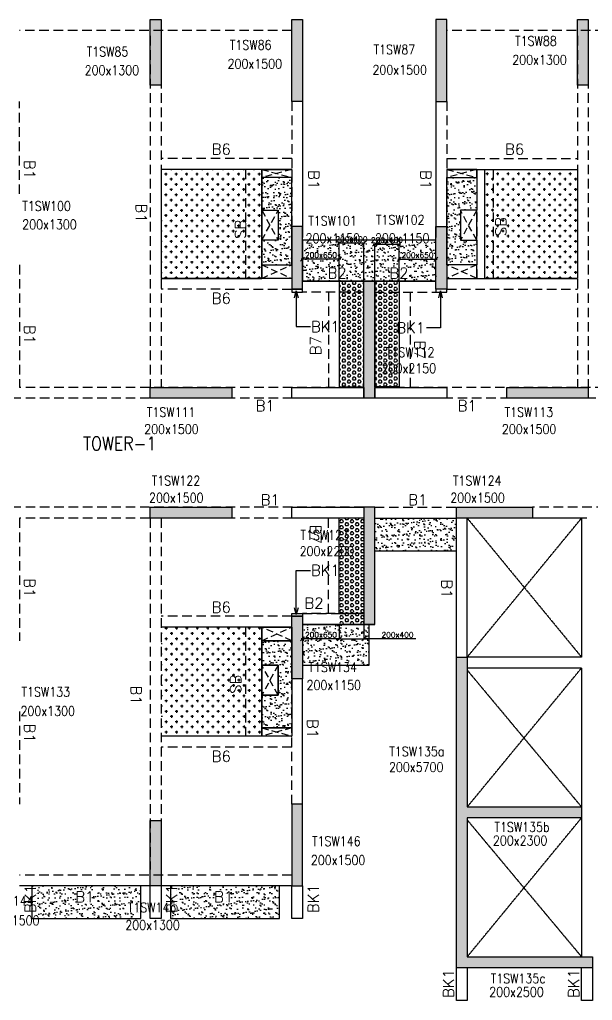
# Model space of a CAD drawing. Header units: millimetres. Extents: x 1078357 to 2594950, y -5122486 to -4636555.
# Drawn here: x 1413651 to 1424176, y -4674810 to -4656810 of the extents above; entities that cross this region are included whole.
import ezdxf

# ---------------------------------------------------------------- set-up
doc = ezdxf.new("R2010")
doc.units = ezdxf.units.MM
doc.header["$PDMODE"] = 35
for name, pattern in [('CONTINOUS', [0]), ('HIDDEN', [0.375, 0.25, -0.125]), ('New Retail block$0$CONTINOUS', [0])]:
    doc.linetypes.add(name, pattern=pattern)
doc.layers.get('0').update_dxf_attribs({"lineweight": 0})
doc.layers.get('Defpoints').update_dxf_attribs({"lineweight": 0})
for name, color, linetype, lineweight in [('A-_ANOTDIMA_D-', 6, 'Continuous', 13), ('COL. NO.', 30, 'Continuous', 25), ('COL. SIZE', 7, 'Continuous', 25), ('DIM', 9, 'Continuous', 25), ('HATCH', 8, 'Continuous', 30)]:
    doc.layers.add(name, color=color, linetype=linetype, lineweight=lineweight)
for name, color, linetype in [('B-200x325', 201, 'HIDDEN'), ('B-200x400', 44, 'HIDDEN'), ('DROP SLAB', 8, 'Continuous'), ('NON STR. RCC WALL', 6, 'Continuous'), ('S-BEAM', 3, 'HIDDEN'), ('S-BEAM NO.', 6, 'Continuous'), ('S-COLUMN', 1, 'Continuous'), ('S-CUTOUT', 8, 'HIDDEN'), ('S-SLAB-PROJECTION', 54, 'New Retail block$0$CONTINOUS'), ('SLAB FOLD', 8, 'Continuous'), ('TEXT', 7, 'Continuous')]:
    doc.layers.add(name, color=color, linetype=linetype)
doc.styles.add('Roman', font='romans')
doc.styles.add('ROMANS', font='romans.shx', dxfattribs={"width": 0.85})
doc.dimstyles.new('HARESH', dxfattribs={"dimtxt": 150, "dimasz": 75, "dimexe": 0, "dimexo": 0, "dimgap": 25, "dimtad": 1, "dimdec": 0, "dimdsep": 46, "dimtxsty": 'Roman', "dimblk": 'OBLIQUE', "dimcen": 225, "dimdle": 25, "dimclrd": 2, "dimclre": 2, "dimclrt": 7, "dimadec": 8, "dimazin": 1, "dimtfac": 1, "dimtdec": 0, "dimtmove": 0, "dimatfit": 0, "dimfxl": 1, "dimlwd": -1, "dimlwe": -1, "dimarcsym": 0})
pattern_1 = [(180.03079016, (-1908740.52, 9380896.72), (-95.1987999, -95.3011726), [47.625, -142.875]), (270.03079016, (-1908764.35, 9380920.52), (95.3011726, -95.1987999), [47.625, -142.875])]
pattern_2 = [(180, (1358376.37, -4474804.687), (-7e-15, -54.992613), [31.75, -63.5]), (300, (1358376.37, -4474804.687), (47.625, 27.496307), [31.75, -63.5]), (240, (1358344.62, -4474804.687), (47.625, -27.496307), [31.75, -63.5])]

# ---------------------------------------------------------------- blocks, each defined once
blk = doc.blocks.new('_Oblique')
at = {"color": 0, "linetype": 'ByBlock', "lineweight": -2}
blk.add_line((-0.5, -0.5), (0.5, 0.5), dxfattribs=at)
blk = doc.blocks.new('*D1173')
at = {"layer": 'Defpoints', "color": 0, "ltscale": 700, "transparency": 16777216}
for p in [(1419526, -4667910, 0), (1419976, -4667910, 0), (1419976, -4668176)]:
    blk.add_point(p, dxfattribs=at)
at = {"layer": 'DIM', "color": 2, "ltscale": 700, "transparency": 16777216}
for p, q in [((1419526, -4667910), (1419526, -4668176)), ((1419976, -4667910), (1419976, -4668176)), ((1419526, -4668176), (1419451, -4668176)), ((1419526, -4668176), (1419976, -4668176)), ((1419526, -4668176), (1419976, -4668176)), ((1419976, -4668176), (1420051, -4668176)), ((1420933, -4668176), (1419976, -4668176))]:
    blk.add_line(p, q, dxfattribs=at)
at = {"layer": 'DIM', "color": 2, "ltscale": 700, "transparency": 16777216, "xscale": 75, "yscale": 75, "zscale": 75}
blk.add_blockref('_Oblique', (1419526, -4668176), dxfattribs=at)
at = {"layer": 'DIM', "color": 2, "ltscale": 700, "transparency": 16777216, "xscale": 75, "yscale": 75, "zscale": 75, "rotation": 180}
blk.add_blockref('_Oblique', (1419976, -4668176), dxfattribs=at)
at = {"layer": 'DIM', "color": 7, "ltscale": 700, "transparency": 16777216, "insert": (1420596, -4668101), "char_height": 150, "attachment_point": 5, "style": 'Roman'}
blk.add_mtext('{\\H0.666667x;200x400}', dxfattribs=at)
blk = doc.blocks.new('*D1174')
at = {"layer": 'Defpoints', "color": 0, "ltscale": 700, "transparency": 16777216}
for p in [(1418851, -4667910, 0), (1419526, -4667910), (1418851, -4668176)]:
    blk.add_point(p, dxfattribs=at)
at = {"layer": 'DIM', "color": 2, "ltscale": 700, "transparency": 16777216}
for p, q in [((1418851, -4667910), (1418851, -4668176)), ((1419526, -4667910), (1419526, -4668176)), ((1419551, -4668176), (1418826, -4668176))]:
    blk.add_line(p, q, dxfattribs=at)
at = {"layer": 'DIM', "color": 2, "ltscale": 700, "transparency": 16777216, "xscale": 75, "yscale": 75, "zscale": 75, "rotation": 180}
blk.add_blockref('_Oblique', (1418851, -4668176), dxfattribs=at)
at = {"layer": 'DIM', "color": 2, "ltscale": 700, "transparency": 16777216, "xscale": 75, "yscale": 75, "zscale": 75}
blk.add_blockref('_Oblique', (1419526, -4668176), dxfattribs=at)
at = {"layer": 'DIM', "color": 7, "ltscale": 700, "transparency": 16777216, "insert": (1419189, -4668101), "char_height": 150, "attachment_point": 5, "style": 'Roman'}
blk.add_mtext('{\\H0.666667x;200x650}', dxfattribs=at)
blk = doc.blocks.new('*D1183')
at = {"layer": 'Defpoints', "color": 0, "ltscale": 700, "transparency": 16777216}
for p in [(1419526, -4660914), (1419526, -4661609, 0), (1419976, -4661609, 0)]:
    blk.add_point(p, dxfattribs=at)
at = {"layer": 'DIM', "color": 2, "ltscale": 700, "transparency": 16777216}
for p, q in [((1420001, -4660914), (1419501, -4660914)), ((1419526, -4661609), (1419526, -4660914)), ((1419976, -4661609), (1419976, -4660914))]:
    blk.add_line(p, q, dxfattribs=at)
at = {"layer": 'DIM', "color": 2, "ltscale": 700, "transparency": 16777216, "xscale": 75, "yscale": 75, "zscale": 75, "rotation": 180}
blk.add_blockref('_Oblique', (1419526, -4660914), dxfattribs=at)
at = {"layer": 'DIM', "color": 2, "ltscale": 700, "transparency": 16777216, "xscale": 75, "yscale": 75, "zscale": 75}
blk.add_blockref('_Oblique', (1419976, -4660914), dxfattribs=at)
at = {"layer": 'DIM', "color": 7, "ltscale": 700, "transparency": 16777216, "insert": (1419751, -4660839), "char_height": 150, "attachment_point": 5, "style": 'Roman'}
blk.add_mtext('{\\H0.666667x;200x400}', dxfattribs=at)
blk = doc.blocks.new('*D1184')
at = {"layer": 'Defpoints', "color": 0, "ltscale": 700, "transparency": 16777216}
for p in [(1418851, -4661207), (1418851, -4661609, 0), (1419526, -4661609, 0)]:
    blk.add_point(p, dxfattribs=at)
at = {"layer": 'DIM', "color": 2, "ltscale": 700, "transparency": 16777216}
for p, q in [((1419551, -4661207), (1418826, -4661207)), ((1418851, -4661609), (1418851, -4661207)), ((1419526, -4661609), (1419526, -4661207))]:
    blk.add_line(p, q, dxfattribs=at)
at = {"layer": 'DIM', "color": 2, "ltscale": 700, "transparency": 16777216, "xscale": 75, "yscale": 75, "zscale": 75, "rotation": 180}
blk.add_blockref('_Oblique', (1418851, -4661207), dxfattribs=at)
at = {"layer": 'DIM', "color": 2, "ltscale": 700, "transparency": 16777216, "xscale": 75, "yscale": 75, "zscale": 75}
blk.add_blockref('_Oblique', (1419526, -4661207), dxfattribs=at)
at = {"layer": 'DIM', "color": 7, "ltscale": 700, "transparency": 16777216, "insert": (1419189, -4661132), "char_height": 150, "attachment_point": 5, "style": 'Roman'}
blk.add_mtext('{\\H0.666667x;200x650}', dxfattribs=at)
blk = doc.blocks.new('*D1185')
at = {"layer": 'Defpoints', "color": 0, "ltscale": 700, "transparency": 16777216}
for p in [(1420626, -4660932), (1420176, -4661609, 0), (1420626, -4661609, 0)]:
    blk.add_point(p, dxfattribs=at)
at = {"layer": 'DIM', "color": 2, "ltscale": 700, "transparency": 16777216}
for p, q in [((1420151, -4660932), (1420651, -4660932)), ((1420176, -4661609), (1420176, -4660932)), ((1420626, -4661609), (1420626, -4660932))]:
    blk.add_line(p, q, dxfattribs=at)
at = {"layer": 'DIM', "color": 2, "ltscale": 700, "transparency": 16777216, "xscale": 75, "yscale": 75, "zscale": 75, "rotation": 180}
blk.add_blockref('_Oblique', (1420176, -4660932), dxfattribs=at)
at = {"layer": 'DIM', "color": 2, "ltscale": 700, "transparency": 16777216, "xscale": 75, "yscale": 75, "zscale": 75}
blk.add_blockref('_Oblique', (1420626, -4660932), dxfattribs=at)
at = {"layer": 'DIM', "color": 7, "ltscale": 700, "transparency": 16777216, "insert": (1420401, -4660857), "char_height": 150, "attachment_point": 5, "style": 'Roman'}
blk.add_mtext('{\\H0.666667x;200x400}', dxfattribs=at)
blk = doc.blocks.new('*D1186')
at = {"layer": 'Defpoints', "color": 0, "ltscale": 700, "transparency": 16777216}
for p in [(1421301, -4661209), (1420626, -4661609, 0), (1421301, -4661609, 0)]:
    blk.add_point(p, dxfattribs=at)
at = {"layer": 'DIM', "color": 2, "ltscale": 700, "transparency": 16777216}
for p, q in [((1420601, -4661209), (1421326, -4661209)), ((1420626, -4661609), (1420626, -4661209)), ((1421301, -4661609), (1421301, -4661209))]:
    blk.add_line(p, q, dxfattribs=at)
at = {"layer": 'DIM', "color": 2, "ltscale": 700, "transparency": 16777216, "xscale": 75, "yscale": 75, "zscale": 75, "rotation": 180}
blk.add_blockref('_Oblique', (1420626, -4661209), dxfattribs=at)
at = {"layer": 'DIM', "color": 2, "ltscale": 700, "transparency": 16777216, "xscale": 75, "yscale": 75, "zscale": 75}
blk.add_blockref('_Oblique', (1421301, -4661209), dxfattribs=at)
at = {"layer": 'DIM', "color": 7, "ltscale": 700, "transparency": 16777216, "insert": (1420964, -4661134), "char_height": 150, "attachment_point": 5, "style": 'Roman'}
blk.add_mtext('{\\H0.666667x;200x650}', dxfattribs=at)
blk = doc.blocks.new('G$CD63B60BD')
at = {"layer": 'COL. NO.', "linetype": 'Continuous', "style": 'ROMANS', "width": 0.85}
for s, p in [('T1SW86', (61839, 15347, -320)), ('T1SW88', (67080, 15420, -320)), ('T1SW85', (59208, 15224, -320)), ('T1SW87', (64479, 15264, -320)), ('T1SW100', (58025, 12391, -320)), ('T1SW101', (63279, 12120, -320)), ('T1SW102', (64523, 12138, -320)), ('T1SW112', (64706, 9707, -320)), ('T1SW111', (60314, 8609, -320)), ('T1SW113', (66886, 8609, -320)), ('T1SW122', (60403, 7351, -320)), ('T1SW124', (65938, 7351, -320)), ('T1SW123', (63135, 6352, -320)), ('T1SW134', (63281, 3927, -320)), ('T1SW133', (58011, 3475, -320)), ('T1SW135a', (64768, 2381, -641)), ('T1SW135b', (66699, 993, -320)), ('T1SW146', (63348, 733, -320)), ('T1SW144', (57341, -360, -320)), ('T1SW145', (59962, -482, -320)), ('T1SW135c', (66632, -1785, -320))]:
    blk.add_text(s, height=175, dxfattribs=at).set_placement(p)
at = {"layer": 'COL. SIZE', "linetype": 'Continuous', "style": 'ROMANS', "width": 0.85}
for s, p in [('200x1500', (61797, 15001, -320)), ('200x1300', (67028, 15074, -320)), ('200x1300', (59171, 14883, -320)), ('200x1500', (64459, 14890, -320)), ('200x1300', (58024, 12054, -320)), ('200x1150', (63230, 11799, -320)), ('200x1150', (64505, 11799, -320)), ('200x2150', (64628, 9413, -320)), ('200x1500', (60265, 8296, -320)), ('200x1500', (66837, 8296, -320)), ('200x1500', (60354, 7037, -320)), ('200x1500', (65889, 7037, -320)), ('200x2200', (63121, 6056, -320)), ('200x1150', (63248, 3599, -320)), ('200x1300', (57992, 3123, -320)), ('200x5700', (64762, 2093, -641)), ('200x2300', (66672, 745, -320)), ('200x1500', (63327, 388, -320)), ('200x1500', (57340, -720, -320)), ('200x1300', (59918, -804, -320)), ('200x2500', (66605, -2033, -320))]:
    blk.add_text(s, height=175, dxfattribs=at).set_placement(p)

msp = doc.modelspace()

# ---------------------------------------------------------------- hatches: boundary and pattern name
at = {"layer": 'DROP SLAB'}
h = msp.add_hatch(dxfattribs=at)
h.set_pattern_fill('CROSS', color=8, scale=15, angle=0.03079)
h.set_pattern_definition(pattern_1)
h.paths.add_polyline_path([(1418100.9, -4659559.9), (1416251.2, -4659560.1), (1416251.2, -4661559.9), (1418100.9, -4661559.8)])
h = msp.add_hatch(dxfattribs=at)
h.set_pattern_fill('CROSS', color=8, scale=15, angle=179.96921)
h.set_pattern_definition(pattern_1)
h.paths.add_polyline_path([(1422201.2, -4659560), (1423901.2, -4659560), (1423901.2, -4661559.8), (1422201.2, -4661559.8)])
h = msp.add_hatch(dxfattribs=at)
h.set_pattern_fill('CROSS', color=8, scale=15, angle=0.03079)
h.set_pattern_definition([(180.03079016, (-4103189.95, 18748935.09), (-95.19879988, -95.3011726), [47.625, -142.875]), (270.03079016, (-4103213.78, 18748958.89), (95.3011726, -95.19879988), [47.625, -142.875])])
h.paths.add_polyline_path([(1418101.6, -4667959.8), (1416251.2, -4667959.7), (1416251.2, -4669959.5), (1418101.6, -4669959.6)])
at = {"layer": 'HATCH'}
h = msp.add_hatch(dxfattribs=at)
h.set_pattern_fill('AR-SAND', color=8, scale=3, angle=0.02985)
h.set_pattern_definition([(37.47015413, (-3613382.39, 18698798.93), (-4.72361136, 146.8264517), [0, -115.824, 0, -129.54, 0, -123.825]), (7.4701541, (-3613382.39, 18698798.93), (134.9689868, 214.9772528), [0, -62.484, 0, -104.394, 0, -40.005]), (327.4701541, (-3613476.11, 18698798.98), (237.2979035, 0.3075449), [0, -38.1, 0, -137.16, 0, -179.07]), (317.4701541, (-3613476.11, 18698798.98), (229.1017424, 66.759465), [0, -19.05, 0, -89.916, 0, -102.87])])
h.paths.add_polyline_path([(1418650.6, -4659709.7), (1418100.6, -4659709.7), (1418100.6, -4660309.7), (1418400.6, -4660309.7), (1418400.6, -4660859.7), (1418100.6, -4660859.6), (1418100.6, -4661309.7), (1418650.6, -4661309.7)])
h = msp.add_hatch(dxfattribs=at)
h.set_pattern_fill('AR-SAND', color=8, scale=3, angle=179.97015)
h.set_pattern_definition([(37.47015413, (-3613381.62, 18698798.86), (-4.72361136, 146.8264517), [0, -115.824, 0, -129.54, 0, -123.825]), (7.4701541, (-3613381.62, 18698798.86), (134.9689868, 214.9772528), [0, -62.484, 0, -104.394, 0, -40.005]), (327.4701541, (-3613475.34, 18698798.9), (237.2979035, 0.3075449), [0, -38.1, 0, -137.16, 0, -179.07]), (317.4701541, (-3613475.34, 18698798.9), (229.1017424, 66.759465), [0, -19.05, 0, -89.916, 0, -102.87])])
h.paths.add_polyline_path([(1421501.3, -4659709.8), (1422051.3, -4659709.8), (1422051.3, -4660309.8), (1421751.4, -4660309.8), (1421751.4, -4660859.8), (1422051.3, -4660859.7), (1422051.3, -4661309.8), (1421501.4, -4661309.8)])
h = msp.add_hatch(dxfattribs=at)
h.set_pattern_fill('AR-SAND', color=8, scale=3, angle=179.97015)
h.set_pattern_definition([(37.4701541, (-2629056.73, 14014779.75), (-4.72361136, 146.8264517), [0, -115.824, 0, -129.54, 0, -123.825]), (7.4701541, (-2629056.73, 14014779.75), (134.9689868, 214.9772528), [0, -62.484, 0, -104.394, 0, -40.005]), (327.4701541, (-2629150.46, 14014779.8), (237.2979035, 0.3075449), [0, -38.1, 0, -137.16, 0, -179.07]), (317.4701541, (-2629150.46, 14014779.8), (229.1017424, 66.759465), [0, -19.05, 0, -89.916, 0, -102.87])])
h.paths.add_polyline_path([(1421301.5, -4660859.6), (1418851.5, -4660859.6), (1418851.5, -4661609.7), (1421301.5, -4661609.7)])
h = msp.add_hatch(dxfattribs=at)
h.set_pattern_fill('AR-SAND', color=8, scale=3, angle=179.97015)
h.set_pattern_definition([(37.4701541, (-2629056.78, 14014779.75), (-4.72361136, 146.8264517), [0, -115.824, 0, -129.54, 0, -123.825]), (7.4701541, (-2629056.78, 14014779.75), (134.9689868, 214.9772528), [0, -62.484, 0, -104.394, 0, -40.005]), (327.4701541, (-2629150.5, 14014779.8), (237.2979035, 0.3075449), [0, -38.1, 0, -137.16, 0, -179.07]), (317.4701541, (-2629150.5, 14014779.8), (229.1017424, 66.759465), [0, -19.05, 0, -89.916, 0, -102.87])])
h.paths.add_polyline_path([(1421301.5, -4661009.7), (1418851.5, -4661009.7), (1418851.5, -4661609.7), (1421301.5, -4661609.7)])
at = {"layer": 'HATCH', "ltscale": 1000}
h = msp.add_hatch(dxfattribs=at)
h.set_pattern_fill('HEX', color=8, scale=10, angle=180)
h.set_pattern_definition(pattern_2)
h.paths.add_polyline_path([(1419976.4, -4663549.1), (1419526.4, -4663549.1), (1419526.4, -4661609.7), (1419976.4, -4661609.7)])
h = msp.add_hatch(dxfattribs=at)
h.set_pattern_fill('HEX', color=8, scale=10, angle=180)
h.set_pattern_definition(pattern_2)
h.paths.add_polyline_path([(1420176.7, -4663549.1), (1420626.7, -4663549.1), (1420626.7, -4661609.7), (1420176.7, -4661609.7)])
h = msp.add_hatch(dxfattribs=at)
h.set_pattern_fill('HEX', color=8, scale=10, angle=180)
h.set_pattern_definition([(180, (261151.654, 209214.5), (-7e-15, -54.99261315), [31.75, -63.5]), (300, (261151.654, 209214.5), (47.625, 27.4963066), [31.75, -63.5]), (240, (261119.904, 209214.5), (47.625, -27.4963066), [31.75, -63.5])])
h.paths.add_polyline_path([(1419976.4, -4667909.7), (1419526.4, -4667909.7), (1419526.4, -4665959.8), (1419976.4, -4665959.8)])
at = {"layer": 'HATCH'}
h = msp.add_hatch(dxfattribs=at)
h.set_pattern_fill('AR-SAND', color=8, scale=3, angle=179.97015)
h.set_pattern_definition([(37.4701541, (-2622006.77, 14016729.65), (-4.72361136, 146.8264517), [0, -115.824, 0, -129.54, 0, -123.825]), (7.4701541, (-2622006.77, 14016729.65), (134.9689868, 214.9772528), [0, -62.484, 0, -104.394, 0, -40.005]), (327.4701541, (-2622100.5, 14016729.7), (237.2979035, 0.3075449), [0, -38.1, 0, -137.16, 0, -179.07]), (317.4701541, (-2622100.5, 14016729.7), (229.1017424, 66.759465), [0, -19.05, 0, -89.916, 0, -102.87])])
h.paths.add_polyline_path([(1421676.5, -4665959.6), (1420176.5, -4665959.6), (1420176.5, -4666559.8), (1421676.5, -4666559.8)])
h = msp.add_hatch(dxfattribs=at)
h.set_pattern_fill('AR-SAND', color=8, scale=3, angle=179.97015)
h.set_pattern_definition([(37.4701541, (-2634356.74, 14014779.73), (-4.72361136, 146.8264517), [0, -115.824, 0, -129.54, 0, -123.825]), (7.4701541, (-2634356.74, 14014779.73), (134.9689868, 214.9772528), [0, -62.484, 0, -104.394, 0, -40.005]), (327.4701541, (-2634450.47, 14014779.78), (237.2979035, 0.3075449), [0, -38.1, 0, -137.16, 0, -179.07]), (317.4701541, (-2634450.47, 14014779.78), (229.1017424, 66.759465), [0, -19.05, 0, -89.916, 0, -102.87])])
h.paths.add_polyline_path([(1420076.2, -4667909.7), (1418851.5, -4667909.7), (1418851.5, -4668659.6), (1420076.2, -4668659.6)])
h = msp.add_hatch(dxfattribs=at)
h.set_pattern_fill('AR-SAND', color=8, scale=3, angle=359.97015)
h.set_pattern_definition([(37.47015413, (-3603731.6, 18698798.88), (-4.72361136, 146.8264517), [0, -115.824, 0, -129.54, 0, -123.825]), (7.4701541, (-3603731.6, 18698798.88), (134.9689868, 214.9772528), [0, -62.484, 0, -104.394, 0, -40.005]), (327.4701541, (-3603825.33, 18698798.93), (237.2979035, 0.3075449), [0, -38.1, 0, -137.16, 0, -179.07]), (317.4701541, (-3603825.33, 18698798.93), (229.1017424, 66.759465), [0, -19.05, 0, -89.916, 0, -102.87])])
h.paths.add_polyline_path([(1418651.6, -4669809.7), (1418101.6, -4669809.7), (1418101.6, -4669209.7), (1418401.5, -4669209.7), (1418401.5, -4668659.7), (1418101.6, -4668659.8), (1418101.6, -4668209.7), (1418651.5, -4668209.7)])
h = msp.add_hatch(dxfattribs=at)
h.set_pattern_fill('AR-SAND', color=8, scale=3, angle=179.97015)
h.set_pattern_definition([(37.47015413, (-3717206.5, 18698798.92), (-4.72361136, 146.8264517), [0, -115.824, 0, -129.54, 0, -123.825]), (7.4701541, (-3717206.5, 18698798.92), (134.9689868, 214.9772528), [0, -62.484, 0, -104.394, 0, -40.005]), (327.4701541, (-3717300.23, 18698798.96), (237.2979035, 0.3075449), [0, -38.1, 0, -137.16, 0, -179.07]), (317.4701541, (-3717300.23, 18698798.96), (229.1017424, 66.759465), [0, -19.05, 0, -89.916, 0, -102.87])])
h.paths.add_polyline_path([(1415876.5, -4672709.7), (1413876.5, -4672709.7), (1413876.5, -4673309.7), (1415876.5, -4673309.7)])
h = msp.add_hatch(dxfattribs=at)
h.set_pattern_fill('AR-SAND', color=8, scale=3, angle=179.97015)
h.set_pattern_definition([(37.47015413, (-3719756.5, 18698798.92), (-4.72361136, 146.8264517), [0, -115.824, 0, -129.54, 0, -123.825]), (7.4701541, (-3719756.5, 18698798.92), (134.9689868, 214.9772528), [0, -62.484, 0, -104.394, 0, -40.005]), (327.4701541, (-3719850.23, 18698798.96), (237.2979035, 0.3075449), [0, -38.1, 0, -137.16, 0, -179.07]), (317.4701541, (-3719850.23, 18698798.96), (229.1017424, 66.759465), [0, -19.05, 0, -89.916, 0, -102.87])])
h.paths.add_polyline_path([(1418426.5, -4672709.7), (1416426.5, -4672709.7), (1416426.5, -4673309.7), (1418426.5, -4673309.7)])
at = {"layer": 'S-COLUMN', "lineweight": 25}
h = msp.add_hatch(color=1, dxfattribs=at)
h.dxf.hatch_style = 1
h.paths.add_polyline_path([(1416051.3, -4658009.8), (1416251.3, -4658009.8), (1416251.3, -4656809.7), (1416051.3, -4656809.7)])
at = {"layer": 'S-COLUMN', "lineweight": 25, "extrusion": (-1.00316e-06, 2.11765e-11, 1)}
h = msp.add_hatch(color=1, dxfattribs=at)
h.dxf.hatch_style = 1
h.paths.add_polyline_path([(1418651.3, -4656809.8), (1418851.3, -4656809.8), (1418851.3, -4658309.7), (1418651.3, -4658309.7)])
at = {"layer": 'S-COLUMN', "lineweight": 25, "extrusion": (1.00316e-06, 1.91639e-11, 1)}
h = msp.add_hatch(color=1, dxfattribs=at)
h.dxf.hatch_style = 1
h.paths.add_polyline_path([(1421501.3, -4656809.8), (1421301.3, -4656809.8), (1421301.3, -4658309.7), (1421501.3, -4658309.7)])
at = {"layer": 'S-COLUMN', "lineweight": 25}
h = msp.add_hatch(color=1, dxfattribs=at)
h.dxf.hatch_style = 1
h.paths.add_polyline_path([(1423901.3, -4658009.8), (1424101.3, -4658009.8), (1424101.3, -4656809.8), (1423901.3, -4656809.8)])
at = {"layer": 'S-COLUMN', "lineweight": 25, "extrusion": (-1.00316e-06, 2.11765e-11, 1)}
h = msp.add_hatch(color=1, dxfattribs=at)
h.dxf.hatch_style = 1
h.paths.add_polyline_path([(1418651.3, -4661759.8), (1418851.3, -4661759.8), (1418851.3, -4660609.7), (1418651.3, -4660609.7)])
at = {"layer": 'S-COLUMN', "lineweight": 25, "extrusion": (1.00316e-06, 1.91639e-11, 1)}
h = msp.add_hatch(color=1, dxfattribs=at)
h.dxf.hatch_style = 1
h.paths.add_polyline_path([(1421501.3, -4661759.8), (1421301.3, -4661759.8), (1421301.3, -4660609.7), (1421501.3, -4660609.7)])
at = {"layer": 'S-COLUMN', "lineweight": 25}
h = msp.add_hatch(color=1, dxfattribs=at)
h.dxf.hatch_style = 1
h.paths.add_polyline_path([(1419976.3, -4661609.8), (1420176.3, -4661609.8), (1420176.3, -4663759.8), (1419976.3, -4663759.8)])
h = msp.add_hatch(color=1, dxfattribs=at)
h.dxf.hatch_style = 1
h.paths.add_polyline_path([(1416051.3, -4663559.7), (1417551.3, -4663559.7), (1417551.3, -4663759.7), (1416051.3, -4663759.7)])
h = msp.add_hatch(color=1, dxfattribs=at)
h.dxf.hatch_style = 1
h.paths.add_polyline_path([(1422601.3, -4663559.7), (1424101.3, -4663559.7), (1424101.3, -4663759.7), (1422601.3, -4663759.7)])
h = msp.add_hatch(color=1, dxfattribs=at)
h.dxf.hatch_style = 1
h.paths.add_polyline_path([(1416051.3, -4665759.7), (1417551.3, -4665759.7), (1417551.3, -4665959.7), (1416051.3, -4665959.7)])
h = msp.add_hatch(color=1, dxfattribs=at)
h.dxf.hatch_style = 1
h.paths.add_polyline_path([(1419976.3, -4667909.8), (1420176.3, -4667909.8), (1420176.3, -4665759.8), (1419976.3, -4665759.8)])
h = msp.add_hatch(color=1, dxfattribs=at)
h.dxf.hatch_style = 1
h.paths.add_polyline_path([(1423076.3, -4665759.8), (1423076.3, -4665959.8), (1421676.3, -4665959.8), (1421676.3, -4665759.8)])
at = {"layer": 'S-COLUMN', "lineweight": 25, "extrusion": (-1.00316e-06, -1.91639e-11, 1)}
h = msp.add_hatch(color=1, dxfattribs=at)
h.dxf.hatch_style = 1
h.paths.add_polyline_path([(1418651.3, -4667759.8), (1418851.3, -4667759.8), (1418851.3, -4668909.8), (1418651.3, -4668909.8)])
at = {"layer": 'S-COLUMN', "lineweight": 25}
h = msp.add_hatch(color=1, dxfattribs=at)
h.dxf.hatch_style = 1
h.paths.add_polyline_path([(1423976.3, -4671259.8), (1423976.3, -4671459.8), (1421876.3, -4671459.8), (1421876.3, -4674009.8), (1424176.3, -4674009.8), (1424176.3, -4674209.8), (1421676.3, -4674209.8), (1421676.3, -4668509.8), (1421876.3, -4668509.8), (1421876.3, -4671259.8)])
at = {"layer": 'S-COLUMN', "lineweight": 25, "extrusion": (-1.00316e-06, -1.91639e-11, 1)}
h = msp.add_hatch(color=1, dxfattribs=at)
h.dxf.hatch_style = 1
h.paths.add_polyline_path([(1418651.2, -4672709.8), (1418851.2, -4672709.8), (1418851.2, -4671209.7), (1418651.2, -4671209.7)])
at = {"layer": 'S-COLUMN', "lineweight": 25}
h = msp.add_hatch(color=1, dxfattribs=at)
h.dxf.hatch_style = 1
h.paths.add_polyline_path([(1416251.2, -4671509.7), (1416251.2, -4672709.7), (1416051.2, -4672709.7), (1416051.2, -4671509.7)])

# ---------------------------------------------------------------- linework, layer by layer
at = {"layer": 'B-200x400', "linetype": 'HIDDEN', "ltscale": 500}
msp.add_line((1419526.4, -4667709.7, 0), (1419976.4, -4667709.7, 0), dxfattribs=at)
at = {"layer": 'B-200x400', "linetype": 'ByBlock', "ltscale": 500}
msp.add_line((1419526.4, -4667909.7, 0), (1419976.4, -4667909.7, 0), dxfattribs=at)
at = {"layer": 'DROP SLAB', "color": 3, "linetype": 'CONTINOUS', "ltscale": 500, "elevation": 0}
for points in [[(1418100.9, -4659559.9), (1416251.2, -4659560.1), (1416251.2, -4661559.9), (1418100.9, -4661559.8)], [(1418100.9, -4659560), (1418650.9, -4659560), (1418650.9, -4659709.8), (1418100.9, -4659709.8)], [(1422051.4, -4659560), (1421501.4, -4659560), (1421501.4, -4659709.8), (1422051.4, -4659709.8)], [(1422201.2, -4659560), (1423901.2, -4659560), (1423901.2, -4661559.8), (1422201.2, -4661559.8)], [(1418101.3, -4660309.7), (1418401.3, -4660309.7), (1418401.3, -4660859.7), (1418101.3, -4660859.7)], [(1422051.4, -4660309.8), (1421751.4, -4660309.8), (1421751.4, -4660859.8), (1422051.4, -4660859.8)], [(1418101.4, -4661309.8), (1418651.2, -4661309.8), (1418651.2, -4661559.8), (1418101.4, -4661559.8)], [(1422051.4, -4661309.8), (1421501.5, -4661309.8), (1421501.5, -4661559.8), (1422051.4, -4661559.8)], [(1418651.4, -4668209.7), (1418101.6, -4668209.7), (1418101.6, -4667959.8), (1418651.4, -4667959.8)], [(1418401.5, -4669209.7), (1418101.6, -4669209.7), (1418101.6, -4668659.8), (1418401.5, -4668659.8)], [(1418651.6, -4669959.5), (1418101.5, -4669959.5), (1418101.5, -4669809.7), (1418651.6, -4669809.7)]]:
    msp.add_lwpolyline(points, close=True, dxfattribs=at)
at = {"layer": 'NON STR. RCC WALL', "elevation": 0}
for points in [[(1419976.3, -4663559.8), (1419976.3, -4663759.8), (1418651.3, -4663759.8), (1418651.3, -4663559.8)], [(1421501.3, -4663559.8), (1421501.3, -4663759.8), (1420176.3, -4663759.8), (1420176.3, -4663559.8)], [(1419976.3, -4665759.8), (1419976.3, -4665959.7), (1418651.3, -4665959.8), (1418651.3, -4665759.8)]]:
    msp.add_lwpolyline(points, close=True, dxfattribs=at)
at = {"layer": 'S-BEAM', "linetype": 'HIDDEN', "ltscale": 700}
for p, q in [((1418651.5, -4657009.7, 0), (1413651.5, -4657009.7, 0)), ((1416051.5, -4657109.7, 0), (1416051.5, -4663559.6, 0)), ((1416251.5, -4657109.7, 0), (1416251.5, -4663559.6, 0)), ((1426501.5, -4657009.7, 0), (1421501.5, -4657009.7, 0)), ((1423901.5, -4657109.7, 0), (1423901.5, -4663559.6, 0)), ((1424101.5, -4657109.7, 0), (1424101.5, -4663559.6, 0)), ((1413651.5, -4660009.7, 0), (1413651.5, -4658309.7, 0)), ((1418651.5, -4658309.7, 0), (1418651.5, -4660809.7, 0)), ((1421501.5, -4658309.7, 0), (1421501.5, -4660809.7, 0)), ((1417800.9, -4659560.1, 0), (1417800.9, -4661559.9, 0)), ((1422049.9, -4659560.2, 0), (1422049.9, -4661560, 0)), ((1422349.9, -4659560.2, 0), (1422349.9, -4661560, 0)), ((1413651.5, -4661309.8, 0), (1413651.5, -4663559.7, 0)), ((1419976.5, -4661809.7, 0), (1418851.5, -4661809.7, 0)), ((1420176.5, -4661809.7, 0), (1421301.5, -4661809.7, 0)), ((1419976.3, -4663559.6, 0), (1413651.5, -4663559.6, 0)), ((1426501.5, -4663559.6, 0), (1420176.3, -4663559.6, 0)), ((1419976.3, -4663759.6, 0), (1407776.3, -4663759.6, 0)), ((1432376.3, -4663759.6, 0), (1420176.3, -4663759.6, 0)), ((1419976.3, -4665759.7, 0), (1407776.3, -4665759.7, 0)), ((1420176.5, -4665759.7, 0), (1421676.5, -4665759.7, 0)), ((1427576.5, -4665759.7, 0), (1423076.5, -4665759.7, 0)), ((1419976.3, -4665959.7, 0), (1413651.5, -4665959.7, 0)), ((1413651.5, -4665959.7, 0), (1413651.5, -4668209.7, 0)), ((1416051.5, -4665959.7, 0), (1416051.5, -4672409.6, 0)), ((1416251.5, -4665959.7, 0), (1416251.5, -4672409.6, 0)), ((1419976.5, -4667709.7, 0), (1418851.5, -4667709.7, 0)), ((1418851.6, -4667709.7, 0), (1419526.4, -4667709.7, 0)), ((1417801.6, -4667959.8, 0), (1417801.6, -4669959.6, 0)), ((1418651.5, -4671209.7, 0), (1418651.5, -4668909.6, 0)), ((1413651.5, -4669509.7, 0), (1413651.5, -4671209.7, 0)), ((1418651.5, -4672509.6, 0), (1413651.5, -4672509.6, 0))]:
    msp.add_line(p, q, dxfattribs=at)
at = {"layer": 'S-BEAM', "linetype": 'CONTINOUS', "ltscale": 700}
for p, q in [((1418851.5, -4658309.7, 0), (1418851.5, -4660809.7, 0)), ((1421301.5, -4658309.7, 0), (1421301.5, -4660809.7, 0)), ((1421301.5, -4661609.7, 0), (1418851.5, -4661609.7, 0)), ((1420176.5, -4665959.7, 0), (1421676.5, -4665959.7, 0)), ((1421676.5, -4668509.7, 0), (1421676.5, -4665959.7, 0)), ((1421876.5, -4668509.7, 0), (1421876.5, -4665959.7, 0)), ((1423976.5, -4665959.7, 0), (1423076.5, -4665959.7, 0)), ((1424076.5, -4665959.7, 0), (1423276.5, -4665959.7, 0)), ((1423976.5, -4665959.7, 0), (1423976.5, -4668509.7, 0)), ((1418851.6, -4667909.7, 0), (1419526.4, -4667909.7, 0)), ((1423976.5, -4668509.7, 0), (1421876.5, -4668509.7, 0)), ((1423976.5, -4668709.7, 0), (1421876.5, -4668709.7, 0)), ((1423976.5, -4668709.7, 0), (1423976.5, -4671259.7, 0)), ((1418851.5, -4671209.7, 0), (1418851.5, -4668909.6, 0)), ((1423976.5, -4671459.7, 0), (1423976.5, -4674009.7, 0)), ((1418651.5, -4672709.6, 0), (1413651.5, -4672709.6, 0)), ((1416051.3, -4673309.8, 0), (1416051.3, -4672709.8, 0)), ((1416251.3, -4672709.8, 0), (1416251.3, -4673309.8, 0)), ((1418651.3, -4673309.8, 0), (1418651.3, -4672709.8, 0)), ((1418851.3, -4672709.8, 0), (1418851.3, -4673309.8, 0)), ((1416251.3, -4673309.8, 0), (1416051.3, -4673309.8, 0)), ((1418851.3, -4673309.8, 0), (1418651.3, -4673309.8, 0)), ((1421676.2, -4674809.7, 0), (1421676.2, -4674209.7, 0)), ((1421876.2, -4674209.7, 0), (1421876.2, -4674809.7, 0)), ((1423976.2, -4674809.7, 0), (1423976.2, -4674209.7, 0)), ((1424176.2, -4674209.7, 0), (1424176.2, -4674809.7, 0)), ((1421876.2, -4674809.7, 0), (1421676.2, -4674809.7, 0)), ((1424176.2, -4674809.7, 0), (1423976.2, -4674809.7, 0))]:
    msp.add_line(p, q, dxfattribs=at)
at = {"layer": 'S-BEAM', "ltscale": 700}
for p, q in [((1418651.2, -4659360.1, 0), (1416251.2, -4659360.1, 0)), ((1421501.2, -4659360, 0), (1423901.2, -4659360, 0)), ((1418651, -4661759.9, 0), (1416251.2, -4661759.8, 0)), ((1421501.3, -4661759.8, 0), (1423901.1, -4661759.8, 0)), ((1419326.1, -4661809.8, 0), (1419326.1, -4663559.8, 0)), ((1420826.3, -4661809.8, 0), (1420826.3, -4663559.8, 0)), ((1419325.7, -4667709.7, 0), (1419325.8, -4665959.7, 0)), ((1418650.7, -4667759.7, 0), (1416250.9, -4667759.7, 0)), ((1418650.9, -4670159.5, 0), (1416250.9, -4670159.4, 0))]:
    msp.add_line(p, q, dxfattribs=at)
at = {"layer": 'S-BEAM', "linetype": 'Continuous', "ltscale": 700}
for p, q in [((1418651.2, -4659560.1, 0), (1416251.2, -4659560.1, 0)), ((1421501.2, -4659560, 0), (1423901.2, -4659560, 0)), ((1418651, -4661559.9, 0), (1416251.2, -4661559.8, 0)), ((1421501.3, -4661559.8, 0), (1423901.1, -4661559.8, 0)), ((1419526.1, -4661809.8, 0), (1419526.1, -4663549.1, 0)), ((1420626.3, -4661809.8, 0), (1420626.3, -4663549.1, 0)), ((1419525.7, -4667709.7, 0), (1419525.8, -4665970.3, 0)), ((1420176.5, -4667909.7, 0), (1418851.5, -4667909.7, 0)), ((1418650.7, -4667959.7, 0), (1416250.9, -4667959.7, 0)), ((1418650.9, -4669959.5, 0), (1416250.9, -4669959.4, 0))]:
    msp.add_line(p, q, dxfattribs=at)
at = {"layer": 'S-BEAM', "linetype": 'ByBlock', "ltscale": 700}
for p, q in [((1418100.9, -4659560.1, 0), (1418100.9, -4661559.9, 0)), ((1418101.6, -4667959.8, 0), (1418101.6, -4669959.6, 0))]:
    msp.add_line(p, q, dxfattribs=at)
at = {"layer": 'S-BEAM', "linetype": 'Continuous', "ltscale": 700, "elevation": 0}
for points in [[(1418851.6, -4661759.8), (1418651.5, -4661759.8), (1418651.5, -4661810), (1418851.6, -4661810)], [(1421501.5, -4661759.8), (1421301.5, -4661759.8), (1421301.5, -4661810), (1421501.5, -4661810)], [(1418851.5, -4667759.8), (1418651.5, -4667759.8), (1418651.5, -4667709.6), (1418851.5, -4667709.6)]]:
    msp.add_lwpolyline(points, close=True, dxfattribs=at)
at = {"layer": 'S-COLUMN', "color": 1, "lineweight": 25, "elevation": 0}
for points in [[(1416051.3, -4656809.7), (1416251.3, -4656809.7), (1416251.3, -4658009.8), (1416051.3, -4658009.8)], [(1423901.3, -4656809.8), (1424101.3, -4656809.8), (1424101.3, -4658009.8), (1423901.3, -4658009.8)], [(1419976.3, -4661609.8), (1420176.3, -4661609.8), (1420176.3, -4663759.8), (1419976.3, -4663759.8)], [(1416051.3, -4663559.7), (1417551.3, -4663559.7), (1417551.3, -4663759.7), (1416051.3, -4663759.7)], [(1422601.3, -4663559.7), (1424101.3, -4663559.7), (1424101.3, -4663759.7), (1422601.3, -4663759.7)], [(1416051.3, -4665759.7), (1417551.3, -4665759.7), (1417551.3, -4665959.7), (1416051.3, -4665959.7)], [(1419976.3, -4667909.8), (1420176.3, -4667909.8), (1420176.3, -4665759.8), (1419976.3, -4665759.8)], [(1423076.3, -4665759.8), (1423076.3, -4665959.8), (1421676.3, -4665959.8), (1421676.3, -4665759.8)], [(1423976.3, -4671259.8), (1423976.3, -4671459.8), (1421876.3, -4671459.8), (1421876.3, -4674009.8), (1424176.3, -4674009.8), (1424176.3, -4674209.8), (1421676.3, -4674209.8), (1421676.3, -4668509.8), (1421876.3, -4668509.8), (1421876.3, -4671259.8)], [(1416051.2, -4671509.9), (1416251.2, -4671509.9), (1416251.2, -4672709.7), (1416051.2, -4672709.7)]]:
    msp.add_lwpolyline(points, close=True, dxfattribs=at)
at = {"layer": 'S-COLUMN', "color": 1, "lineweight": 25, "extrusion": (-1.00316e-06, 2.11765e-11, 1), "elevation": -1.4}
for points in [[(1418651.3, -4656809.8), (1418851.3, -4656809.8), (1418851.3, -4658309.7), (1418651.3, -4658309.7)], [(1418651.3, -4661759.8), (1418851.3, -4661759.8), (1418851.3, -4660609.7), (1418651.3, -4660609.7)]]:
    msp.add_lwpolyline(points, close=True, dxfattribs=at)
at = {"layer": 'S-COLUMN', "color": 1, "lineweight": 25, "extrusion": (1.00316e-06, 1.91639e-11, 1), "elevation": 1.4}
for points in [[(1421501.3, -4656809.8), (1421301.3, -4656809.8), (1421301.3, -4658309.7), (1421501.3, -4658309.7)], [(1421501.3, -4661759.8), (1421301.3, -4661759.8), (1421301.3, -4660609.7), (1421501.3, -4660609.7)]]:
    msp.add_lwpolyline(points, close=True, dxfattribs=at)
at = {"layer": 'S-COLUMN', "color": 1, "lineweight": 25, "extrusion": (-1.00316e-06, -1.91639e-11, 1), "elevation": -1.4}
for points in [[(1418651.3, -4667759.8), (1418851.3, -4667759.8), (1418851.3, -4668909.8), (1418651.3, -4668909.8)], [(1418651.2, -4672709.8), (1418851.2, -4672709.8), (1418851.2, -4671209.7), (1418651.2, -4671209.7)]]:
    msp.add_lwpolyline(points, close=True, dxfattribs=at)
at = {"layer": 'S-CUTOUT', "ltscale": 500}
for p, q in [((1418650.9, -4659559.8, 0), (1418100.9, -4659709.8, 0)), ((1418101.8, -4659560, 0), (1418650.9, -4659709.8, 0)), ((1421501.4, -4659559.8, 0), (1422051.4, -4659709.8, 0)), ((1422050.5, -4659560, 0), (1421501.4, -4659709.8, 0)), ((1418101.2, -4660309.7, 0), (1418401.3, -4660859.7, 0)), ((1418101.2, -4660859.7, 0), (1418401.3, -4660309.7, 0)), ((1422051.4, -4660309.8, 0), (1421751.4, -4660859.8, 0)), ((1422051.4, -4660859.8, 0), (1421751.4, -4660309.8, 0)), ((1418101.4, -4661309.8, 0), (1418651.2, -4661559.8, 0)), ((1418101.4, -4661559.8, 0), (1418651.4, -4661309.8, 0)), ((1422051.4, -4661559.8, 0), (1421501.4, -4661309.8, 0)), ((1422051.4, -4661309.8, 0), (1421501.5, -4661559.8, 0)), ((1418651.5, -4668209.7, 0), (1418101.5, -4667959.7, 0)), ((1418101.6, -4668209.7, 0), (1418651.4, -4667959.7, 0)), ((1418401.5, -4669209.7, 0), (1418101.5, -4668659.7, 0)), ((1418401.5, -4668659.7, 0), (1418101.6, -4669209.7, 0)), ((1418651.6, -4669809.7, 0), (1418101.5, -4669959.5, 0)), ((1418101.6, -4669809.7, 0), (1418650.7, -4669959.5, 0))]:
    msp.add_line(p, q, dxfattribs=at)
at = {"layer": 'S-CUTOUT', "elevation": 0}
for points in [[(1421876.5, -4668509.7), (1423976.5, -4665959.7)], [(1421876.5, -4665959.7), (1423976.5, -4668509.7)], [(1421876.5, -4671259.7), (1423976.5, -4668709.7)], [(1421876.5, -4668749.7), (1423976.5, -4671259.7)], [(1421876.5, -4674009.7), (1423976.5, -4671459.7)], [(1421876.5, -4671499.7), (1423976.5, -4674009.7)]]:
    msp.add_lwpolyline(points, dxfattribs=at)
at = {"layer": 'S-SLAB-PROJECTION'}
msp.add_line((1420176.5, -4666559.7, 0), (1421676.5, -4666559.7, 0), dxfattribs=at)
msp.add_line((1420176.5, -4666559.7, 0), (1421676.5, -4666559.7, 0), dxfattribs=at)
at = {"layer": 'S-SLAB-PROJECTION', "elevation": 0}
for points in [[(1421301.5, -4660859.6), (1418851.5, -4660859.6), (1418851.5, -4661609.7), (1421301.5, -4661609.7)], [(1420076.2, -4667909.7), (1418851.5, -4667909.7), (1418851.5, -4668659.6), (1420076.2, -4668659.6)], [(1415876.5, -4672709.7), (1413876.5, -4672709.7), (1413876.5, -4673309.7), (1415876.5, -4673309.7)], [(1418426.5, -4672709.7), (1416426.5, -4672709.7), (1416426.5, -4673309.7), (1418426.5, -4673309.7)]]:
    msp.add_lwpolyline(points, close=True, dxfattribs=at)
at = {"layer": 'SLAB FOLD', "color": 8, "ltscale": 1000, "elevation": 0}
for points in [[(1418650.6, -4659709.7), (1418100.6, -4659709.7), (1418100.6, -4660309.7), (1418400.6, -4660309.7), (1418400.6, -4660859.7), (1418100.6, -4660859.6), (1418100.6, -4661309.7), (1418650.6, -4661309.7), (1418650.6, -4659709.7)], [(1421501.3, -4659709.8), (1422051.3, -4659709.8), (1422051.3, -4660309.8), (1421751.4, -4660309.8), (1421751.4, -4660859.8), (1422051.3, -4660859.7), (1422051.3, -4661309.8), (1421501.4, -4661309.8), (1421501.3, -4659709.8)], [(1418651.6, -4669809.7), (1418101.6, -4669809.7), (1418101.6, -4669209.7), (1418401.5, -4669209.7), (1418401.5, -4668659.7), (1418101.6, -4668659.8), (1418101.6, -4668209.7), (1418651.5, -4668209.7), (1418651.6, -4669809.7)]]:
    msp.add_lwpolyline(points, dxfattribs=at)
for points in [[(1419526.2, -4663549.1), (1419976.2, -4663549.1), (1419976.2, -4661609.8), (1419526.2, -4661609.8)], [(1420626.5, -4663549.1), (1420176.4, -4663549.1), (1420176.4, -4661609.8), (1420626.5, -4661609.8)]]:
    msp.add_lwpolyline(points, close=True, dxfattribs=at)

# ---------------------------------------------------------------- block references
at = {"layer": 'A-_ANOTDIMA_D-', "color": 2, "ltscale": 700}
msp.add_blockref('G$CD63B60BD', (1355676.2, -4672709.7, 0), dxfattribs=at)

# ---------------------------------------------------------------- texts
at = {"layer": 'B-200x325', "linetype": 'Continuous', "ltscale": 700, "style": 'ROMANS'}
for rotation, p in [(0.00055, (1417181.7, -4659287.9, -2.7)), (359.99866, (1422570.7, -4659287.9, -2.7)), (0.00055, (1417181.7, -4662025.1, -2.7)), (359.99866, (1417181.4, -4667694.4, -2.7)), (359.99866, (1417181.4, -4670431.6, -2.7))]:
    msp.add_text('B6', height=200, rotation=rotation, dxfattribs=at).set_placement(p)
at = {"layer": 'S-BEAM NO.', "linetype": 'HIDDEN', "ltscale": 500, "style": 'ROMANS'}
for rotation, p in [(269.99906, (1413734.7, -4659384.7, -2.7)), (269.99906, (1418957.9, -4659571.9, -2.7)), (269.99906, (1421015.4, -4659571.9, -2.7)), (269.99906, (1415789.4, -4660184.7, -2.7)), (269.99906, (1413734.6, -4662411.6, -2.7)), (359.99906, (1417988.5, -4663996.9, -2.7)), (359.99906, (1421699.7, -4663996.9, -2.7)), (0.00094, (1418081.8, -4665722.5, -2.7)), (0.00094, (1420790.9, -4665722.5, -2.7)), (269.99906, (1413734.6, -4667061.6, -2.7)), (269.99906, (1421402.1, -4667080.9, -2.7)), (269.99906, (1415692.8, -4669031, -2.7)), (269.99906, (1418935.4, -4669646.5, -2.7)), (269.99906, (1413735.4, -4669727.7, -2.7)), (0.00094, (1414676.8, -4673010, -2.7)), (0.00094, (1417225.5, -4673010, -2.7))]:
    msp.add_text('B1', height=200, rotation=rotation, dxfattribs=at).set_placement(p)
at = {"layer": 'S-BEAM NO.', "linetype": 'Continuous', "ltscale": 700, "style": 'ROMANS'}
for s, rotation, p in [('SB', 90.00094, (1417810, -4660834.1, -2.7)), ('SB', 90.00094, (1422594.6, -4660784.3, -2.7)), ('BK1', 359.99906, (1419004.6, -4662546.3, -2.7)), ('BK1', 0.00094, (1420572.6, -4662566, -2.7)), ('B7', 90.00094, (1419191.3, -4662969.2, -2.7)), ('B7', 269.99866, (1420905.1, -4662693.4, -2.7)), ('B7', 269.99866, (1418990.9, -4666079.8, -2.7)), ('BK1', 0.00094, (1419004.6, -4667015.8, -2.7)), ('SB', 90.00094, (1417720.4, -4669184, -2.7))]:
    msp.add_text(s, height=200, rotation=rotation, dxfattribs=at).set_placement(p)
at = {"layer": 'S-BEAM NO.', "linetype": 'Continuous', "ltscale": 500, "style": 'ROMANS'}
for p in [(1419309.3, -4661562.6, -2.7), (1420446, -4661562.6, -2.7), (1418885.3, -4667619.2, -2.7)]:
    msp.add_text('B2', height=200, dxfattribs=at).set_placement(p)
at = {"layer": 'S-BEAM NO.', "linetype": 'CONTINOUS', "ltscale": 700, "style": 'ROMANS'}
for p in [(1413947, -4673209.4, 50), (1416547, -4673209.4, 50), (1419147, -4673209.4, 50), (1421631.6, -4674767, 50), (1423931.6, -4674767, 50)]:
    msp.add_text('BK1', height=200, rotation=90, dxfattribs=at).set_placement(p)
at = {"layer": 'TEXT', "color": 6, "insert": (1416166, -4664464.5, 0.1), "char_height": 250, "width": 162, "attachment_point": 3, "rotation": 0.00094, "style": 'ROMANS'}
msp.add_mtext('TOWER-1', dxfattribs=at)

# ---------------------------------------------------------------- dimensions: what is measured, and where the dimension line sits
at = {"layer": 'DIM', "ltscale": 700}
for base, p1, p2, picture, middle in [((1419525.9, -4660914.1, 0), (1419976, -4661609.2, 0), (1419525.9, -4661609.2, 0), '*D1183', (1419750.9, -4660914.1, 0)), ((1420626.2, -4660932.4, 0), (1420176, -4661609.2, 0), (1420626.2, -4661609.1, 0), '*D1185', (1420401.1, -4660932.4, 0))]:
    dim = msp.add_linear_dim(base=base, p1=p1, p2=p2, text='{\\H0.666667x;200x400}', dimstyle='HARESH', override={"dimtxsty": 'Roman'}, dxfattribs=at)
    dim.commit()
    dim.dimension.update_dxf_attribs({"geometry": picture, "text_midpoint": middle, "dimtype": 160})
for base, p1, p2, picture, middle in [((1418851.2, -4661207.1, 0), (1419525.9, -4661609.2, 0), (1418851.2, -4661609.1, 0), '*D1184', (1419188.6, -4661132.1, 0)), ((1421301, -4661209.1, 0), (1420626.2, -4661609.1, 0), (1421301, -4661609.2, 0), '*D1186', (1420963.6, -4661134.1, 0))]:
    dim = msp.add_linear_dim(base=base, p1=p1, p2=p2, text='{\\H0.666667x;200x650}', dimstyle='HARESH', override={"dimtxsty": 'Roman', "dimtmove": 1}, dxfattribs=at)
    dim.commit()
    dim.dimension.update_dxf_attribs({"geometry": picture, "text_midpoint": middle})
dim = msp.add_linear_dim(base=(1418851.4, -4668175.8, 0), p1=(1419526.4, -4667909.7, 0), p2=(1418851.4, -4667909.7, 0), angle=180, text='{\\H0.666667x;200x650}', dimstyle='HARESH', override={"dimtxsty": 'Roman', "dimtmove": 1}, dxfattribs=at)
dim.commit()
dim.dimension.update_dxf_attribs({"geometry": '*D1174', "text_midpoint": (1419188.9, -4668100.8, 0)})
dim = msp.add_linear_dim(base=(1419976.4, -4668175.8, 0), p1=(1419526.4, -4667909.7, 0), p2=(1419976.4, -4667909.7, 0), angle=180, text='{\\H0.666667x;200x400}', dimstyle='HARESH', override={"dimtxsty": 'Roman', "dimtmove": 1}, dxfattribs=at)
dim.commit()
dim.dimension.update_dxf_attribs({"geometry": '*D1173', "text_midpoint": (1420595.7, -4668154.1, 0), "dimtype": 160})

# ---------------------------------------------------------------- leaders
at = {"layer": 'S-BEAM NO.', "linetype": 'Continuous', "ltscale": 700}
for points in [[(1418735.1, -4661790.1, 0), (1418735.1, -4662444, 0), (1418993.9, -4662444, 0)], [(1421385, -4661790.1, 0), (1421385, -4662463.7, 0), (1421126.2, -4662463.7, 0)], [(1418735, -4667729.4, 0), (1418735, -4666918.1, 0), (1418993.9, -4666918.1, 0)]]:
    msp.add_leader(points, dimstyle='HARESH', override={"dimasz": 125, "dimgap": 25, "dimtad": 0, "dimldrblk": 'Open30'}, dxfattribs=at)

doc.saveas('drawing.dxf')
